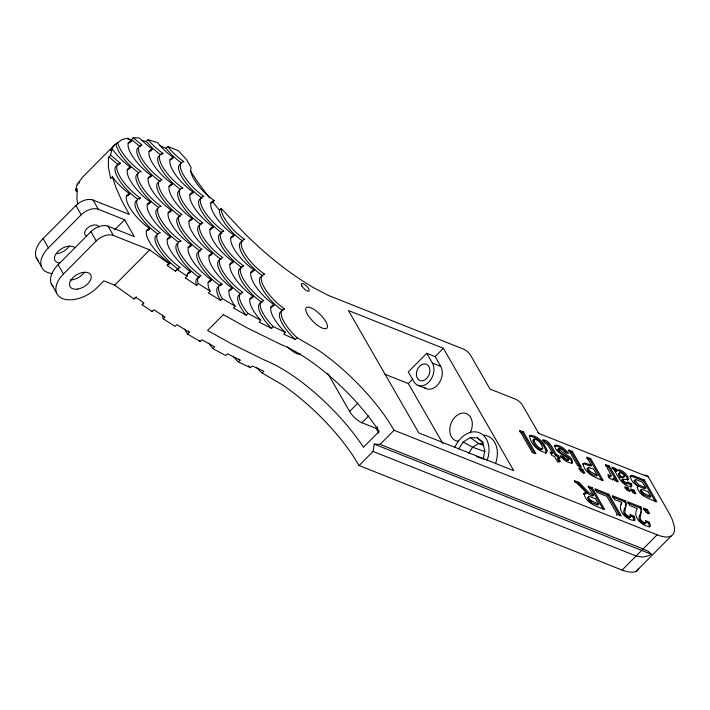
<?xml version="1.0" encoding="UTF-8"?>
<svg xmlns="http://www.w3.org/2000/svg" width="710" height="710" viewBox="0 0 710 710"><rect width="100%" height="100%" fill="white"/><g stroke="black" fill="none" stroke-linecap="round" stroke-linejoin="round"><path stroke-width="1.06" d="M640.34 491.009L641.618 489.305L647.84 491.515L650.742 496.583L649.872 497.461L643.118 494.515L640.34 491.009L641.219 489.554M541.978 448.871L541.348 449.892C537.026 448.897 533.618 444.353 532.811 440.191L534.577 439.925M612.57 480.075L613.538 478.212L614.833 480.466L618.348 481.859L609.233 466.009L605.452 464.509L611.248 475.514L609.872 477.005L608.257 476.321M613.538 478.212L613.129 479.667L610.405 478.824L608.843 477.75L607.911 474.555L611.15 476.002M621.072 504.278L621.179 503.425M373.087 451.445L374.232 444.123L380.081 444.389L643.109 548.919L648.274 551.351L651.354 554.253L649.242 555.575L642.55 557.119L636.107 555.974L373.087 451.445L359.082 465.556L353.252 456.148A100.483 34.355 44.8 0 0 282.447 384.873L261.91 372.865A26.856 9.186 44.8 0 1 256.745 367.647M483.226 458.864L484.77 450.699L482.702 442.623L477.377 437.83L470.224 437.6L463.16 442.002L458.651 448.96M610.272 476.88L610.369 476.392M359.082 465.556L622.102 570.086L657.105 534.808A50.241 17.182 44.8 0 0 673.932 524.708L671.935 518.824L668.589 512.185L648.328 476.951L538.712 433.384L522.764 405.658A6.612 2.263 44.8 0 0 515.922 399.366L490.024 389.071L470.774 355.595A6.612 2.263 44.8 0 0 463.932 349.293L328.073 295.307L315.089 288.517A144.103 49.265 44.8 0 1 259.283 247.399L245.562 234.522L221.227 208.412L219.417 210.444A26.856 9.186 44.8 0 0 243.015 241.293M221.227 208.412L221.165 208.678A26.856 9.186 44.8 0 0 244.764 239.536A26.856 9.186 44.8 0 0 244.32 252.769A26.856 9.186 44.8 0 0 264.759 274.308A26.856 9.186 44.8 0 0 264.315 287.541A26.856 9.186 44.8 0 0 284.754 309.081A26.856 9.186 44.8 0 0 296.913 337.587L317.45 349.586A100.483 34.355 44.8 0 1 388.255 420.861L394.086 430.278L657.105 534.808M627.64 480.457L627.001 477.635L624.756 474.706A6.541 2.236 44.8 0 0 621.72 472.177L619.555 471.067A9.416 3.222 44.8 0 0 616.804 470.881L616.333 471.396L614.842 469.47L612.038 468.351M571.87 463.24C572.366 455.492 556.028 454.391 558.832 448.498L561.974 449.412L565.187 452.483L568.603 453.353C565.417 449.288 560.873 445.374 555.522 445.063L554.998 445.392C554.608 451.462 562.347 454.435 566.562 457.24C572.455 460.861 564.379 459.698 563.199 456.423L560.057 455.731C562.932 459.476 567.21 462.813 572.047 463.124L572.526 462.849C572.908 455.083 561.264 454.205 558.832 448.498M76.831 191.629L75.526 190.342L77.204 184.209L82.928 176.808L114.434 145.053L122.031 139.524L127.88 138.13L131.661 140.926A26.856 9.186 44.8 0 0 131.217 154.168A26.856 9.186 44.8 0 0 151.656 175.707A26.856 9.186 44.8 0 0 151.212 188.94A26.856 9.186 44.8 0 0 171.651 210.479A26.856 9.186 44.8 0 0 171.208 223.712A26.856 9.186 44.8 0 0 191.647 245.252A26.856 9.186 44.8 0 0 191.203 258.484A26.856 9.186 44.8 0 0 211.642 280.024A26.856 9.186 44.8 0 0 209.415 289.724L210.124 291.127L208.376 292.893L220.366 300.268L222.487 298.724L235.161 306.188L233.404 307.954L246.21 315.187L247.959 313.421A26.856 9.186 44.8 0 1 242.98 292.476A26.856 9.186 44.8 0 1 222.532 270.936A26.856 9.186 44.8 0 1 222.984 257.703A26.856 9.186 44.8 0 1 202.536 236.164A26.856 9.186 44.8 0 1 202.989 222.931A26.856 9.186 44.8 0 1 182.541 201.391A26.856 9.186 44.8 0 1 182.994 188.159A26.856 9.186 44.8 0 1 162.546 166.619A26.856 9.186 44.8 0 1 162.998 153.378A26.856 9.186 44.8 0 1 151.407 143.429L148.088 139.675L146.34 141.441L141.609 140.5M110.538 155.055L108.435 158.099L108.399 167.161L110.636 178.574L112.384 176.808L114.86 180.047A26.856 9.186 44.8 0 0 129.877 193.874A26.856 9.186 44.8 0 0 129.433 207.107A26.856 9.186 44.8 0 0 149.872 228.647A26.856 9.186 44.8 0 0 149.428 241.888A26.856 9.186 44.8 0 0 169.868 263.419L167.196 265.469L175.423 271.238L178.387 268.149L180.313 267.572A26.856 9.186 44.8 0 1 159.874 246.033A26.856 9.186 44.8 0 1 160.318 232.8A26.856 9.186 44.8 0 1 139.879 211.26A26.856 9.186 44.8 0 1 140.323 198.028A26.856 9.186 44.8 0 1 119.884 176.488A26.856 9.186 44.8 0 1 120.327 163.256L110.538 155.055L112.251 148.86L112.766 149.659A26.856 9.186 44.8 0 0 130.773 167.4A26.856 9.186 44.8 0 0 130.321 180.642A26.856 9.186 44.8 0 0 150.768 202.173A26.856 9.186 44.8 0 0 150.325 215.414A26.856 9.186 44.8 0 0 170.764 236.954A26.856 9.186 44.8 0 0 170.32 250.186A26.856 9.186 44.8 0 0 190.759 271.726A26.856 9.186 44.8 0 0 187.156 275.64L185.479 278.036L196.572 285.367L198.321 283.601L197.904 282.429A26.856 9.186 44.8 0 1 201.205 275.87A26.856 9.186 44.8 0 1 180.757 254.34A26.856 9.186 44.8 0 1 181.21 241.098A26.856 9.186 44.8 0 1 160.762 219.559A26.856 9.186 44.8 0 1 161.214 206.326A26.856 9.186 44.8 0 1 140.766 184.786A26.856 9.186 44.8 0 1 141.219 171.554A26.856 9.186 44.8 0 1 117.922 143.331L117.798 142.249M623.753 477.315L623.025 477.812L620.007 477.395L618.499 474.573L618.605 473.543L619.235 473.357M616.333 471.396L617.682 469.993A9.416 3.222 44.8 0 1 620.425 470.18L622.59 471.298A6.541 2.236 44.8 0 1 625.634 473.818L627.871 476.756L628.51 479.578L622.457 479.241L621.578 480.129L624.347 483.173L626.992 483.989L627.019 482.809L630.844 484.859L630.817 487.468M626.992 483.989L627.871 483.111L627.897 481.921L631.722 483.971L631.687 486.59C620.788 486.492 617.664 474.076 611.976 467.1L615.712 468.582L617.203 470.517M560.234 456.849L562.329 457.302C562.728 458.802 568.914 462.432 567.592 459.539M649.206 527.344L649.472 525.915L648.461 523.217L646.056 522.063M468.742 453.228L472.62 447.238L478.629 443.502L482.685 443.626M114.434 145.053L110.503 150.626L112.251 148.86M184.857 329.156A26.856 9.186 44.8 0 0 186.641 332.697L187.484 334.011L189.233 332.245L176.87 324.647L175.121 326.414L163.318 318.879L165.066 317.121L153.972 309.791L152.224 311.557L142.169 304.759L143.385 303.436M175.423 271.238L176.639 269.915M75.526 190.342L77.283 188.576L76.893 198.915L77.869 204.178M127.906 139.471L131.457 139.533L133.205 137.767L138.92 137.864L140.97 139.275A26.856 9.186 44.8 0 0 152.552 149.233A26.856 9.186 44.8 0 0 152.109 162.466A26.856 9.186 44.8 0 0 172.548 184.005A26.856 9.186 44.8 0 0 172.104 197.238A26.856 9.186 44.8 0 0 192.543 218.778A26.856 9.186 44.8 0 0 192.099 232.019A26.856 9.186 44.8 0 0 212.538 253.55A26.856 9.186 44.8 0 0 212.095 266.791A26.856 9.186 44.8 0 0 232.534 288.322A26.856 9.186 44.8 0 0 234.522 305.362L235.161 306.188M131.661 140.926L129.912 142.692A26.856 9.186 44.8 0 0 127.986 143.278M38.5 260.836A26.776 15.735 -29.9 0 1 43.07 238.595L75.89 205.518A13.224 7.774 -29.9 0 1 92.992 200.016L129.344 214.464L121.783 200.69L115.996 187.768L112.384 176.808M119.156 164.427L120.327 163.256M52.584 273.59A26.776 15.735 -29.9 0 1 48.404 247.87L81.224 214.793A13.224 7.774 -29.9 0 1 98.326 209.29L124.649 219.754L134.35 236.625L108.035 226.171A13.224 7.774 -29.9 0 0 90.924 231.664L58.114 264.75A26.776 15.735 -29.9 0 0 53.534 286.982M130.773 167.4L129.025 169.166A26.856 9.186 44.8 0 0 127.099 169.743M152.552 149.233L150.804 150.999A26.856 9.186 44.8 0 0 148.878 151.576M159.936 145.807L166.069 148.248L167.817 146.482L178.263 150.635L186.641 159.697L191.185 167.737A26.856 9.186 44.8 0 0 214.322 200.61A26.856 9.186 44.8 0 0 213.879 213.843A26.856 9.186 44.8 0 0 234.318 235.383A26.856 9.186 44.8 0 0 233.874 248.615A26.856 9.186 44.8 0 0 254.313 270.155A26.856 9.186 44.8 0 0 253.869 283.388A26.856 9.186 44.8 0 0 274.308 304.927A26.856 9.186 44.8 0 0 282.722 329.742L285.429 332.413L283.672 334.17L295.333 339.495L297.082 337.738M161.827 154.558L162.998 153.378M129.877 193.874L128.128 195.64A26.856 9.186 44.8 0 0 126.202 196.217M151.656 175.707L149.908 177.464A26.856 9.186 44.8 0 0 147.982 178.05M148.088 139.675L157.638 142.683L158.419 143.704A26.856 9.186 44.8 0 0 173.435 157.531L171.687 159.297A26.856 9.186 44.8 0 0 169.761 159.874M136.613 296.94L133.941 298.981L114.709 285.171L103.846 280.849L97.279 287.47A26.776 15.735 -29.9 0 1 62.64 298.608A26.776 15.735 -29.9 0 1 63.447 274.016L96.258 240.939A13.224 7.774 -29.9 0 1 113.369 235.445L149.712 249.885L168.945 263.703L169.868 263.419M139.16 199.199L140.323 198.028M114.532 229.942L124.649 219.754M150.768 202.173L149.02 203.939A26.856 9.186 44.8 0 0 147.094 204.524M172.548 184.005L170.799 185.771A26.856 9.186 44.8 0 0 168.873 186.348M149.872 228.647L148.124 230.413A26.856 9.186 44.8 0 0 146.198 230.99M171.651 210.479L169.903 212.246A26.856 9.186 44.8 0 0 167.977 212.822M173.435 157.531A26.856 9.186 44.8 0 0 172.991 170.773A26.856 9.186 44.8 0 0 193.431 192.303L191.682 194.07A26.856 9.186 44.8 0 0 189.765 194.655M114.709 285.171L149.712 249.885M170.764 236.954L169.016 238.711A26.856 9.186 44.8 0 0 167.09 239.297M192.543 218.778L190.795 220.544A26.856 9.186 44.8 0 0 188.869 221.121M214.322 200.61L212.574 202.368A26.856 9.186 44.8 0 0 210.648 202.953M133.941 298.981L135.69 297.224L143.917 302.992L142.169 304.759M167.196 265.469L168.945 263.703M191.647 245.252L189.898 247.018A26.856 9.186 44.8 0 0 187.972 247.595M193.431 192.303A26.856 9.186 44.8 0 0 192.987 205.545A26.856 9.186 44.8 0 0 213.426 227.076L211.678 228.842A26.856 9.186 44.8 0 0 209.761 229.428M190.759 271.726L189.011 273.483A26.856 9.186 44.8 0 0 187.085 274.069M212.538 253.55L210.79 255.316A26.856 9.186 44.8 0 0 208.864 255.893M234.318 235.383L232.569 237.149A26.856 9.186 44.8 0 0 230.643 237.726M211.642 280.024L209.894 281.79A26.856 9.186 44.8 0 0 207.977 282.367M213.426 227.076A26.856 9.186 44.8 0 0 212.982 240.317A26.856 9.186 44.8 0 0 233.43 261.857L231.673 263.614A26.856 9.186 44.8 0 0 229.756 264.2M220.925 285.349L222.088 284.177A26.856 9.186 44.8 0 1 201.649 262.638A26.856 9.186 44.8 0 1 202.093 249.405A26.856 9.186 44.8 0 1 181.654 227.866A26.856 9.186 44.8 0 1 182.097 214.624A26.856 9.186 44.8 0 1 161.658 193.093A26.856 9.186 44.8 0 1 162.102 179.852A26.856 9.186 44.8 0 1 141.663 158.321A26.856 9.186 44.8 0 1 142.106 145.08L133.205 137.767M232.534 288.322L230.786 290.088A26.856 9.186 44.8 0 0 228.86 290.674M254.313 270.155L252.565 271.921A26.856 9.186 44.8 0 0 250.639 272.498M187.484 334.011L200.158 341.474L201.906 339.708L214.704 346.942L212.956 348.699A26.856 9.186 44.8 0 1 208.917 343.249M233.43 261.857A26.856 9.186 44.8 0 0 232.978 275.089A26.856 9.186 44.8 0 0 253.426 296.629L251.668 298.395A26.856 9.186 44.8 0 0 249.751 298.972M274.308 304.927L272.56 306.693A26.856 9.186 44.8 0 0 270.634 307.27M253.426 296.629A26.856 9.186 44.8 0 0 258.404 317.574L260.792 320.263L259.043 322.029L271.566 328.384L273.323 326.618L285.429 332.413M233.839 357.006A26.856 9.186 44.8 0 0 237.273 360.875L238.311 361.905L240.069 360.139L239.021 359.109M238.311 361.905L250.426 367.691L252.174 365.925L263.827 371.25L262.079 373.016M378.847 433.135L376.123 428.396L361.923 422.752A11.901 4.065 44.8 0 1 349.604 411.418L357.858 403.102M426.737 353.287L408.277 371.898L413.894 381.687A13.951 10.224 -68.3 0 0 428.76 382.166A13.951 10.224 -68.3 0 0 432.363 363.076L426.737 353.287L435.097 356.615L440.715 366.395A13.951 10.224 -68.3 0 1 438.265 384.181A13.951 10.224 -68.3 0 1 424.021 387.216M361.923 422.752L368.676 415.953M384.882 374.232L408.356 383.56L412.874 379.016M435.097 356.615L443.359 348.273L513.747 470.677L418.829 432.958L348.45 310.554L443.359 348.273M376.123 428.396L377.622 426.887M380.081 444.389L394.086 430.278M519.649 431.636L522.48 432.763L523.359 431.884L535.943 453.761L532.163 452.261L519.578 430.375L523.359 431.884M551.705 454.027L552.584 453.14L547.534 444.469L544.845 443.138L542.653 439.756C550.356 440.333 552.806 449.341 556.374 454.648L558.104 455.341L560.03 458.687L558.3 457.994L557.421 458.873L559.231 462.024L560.11 461.145L557.235 456.219L555.495 455.536C551.972 450.371 549.904 442.339 542.91 440.724M557.865 449.723L558.743 448.844M558.104 450.309L558.983 449.421M558.424 450.77L559.303 449.883M558.832 451.205L559.702 450.317M555.495 455.536L556.374 454.648M557.235 456.219L558.104 455.341M562.329 457.302L563.199 456.423M563.128 458.252L564.006 457.373M564.006 459.068L564.885 458.181M568.621 451.098L571.452 452.226L572.331 451.338L581.446 467.189L577.665 465.689L568.55 449.838L572.331 451.338M567.929 459.991L568.799 459.104M567.991 460.666L568.967 459.539M586.806 458.332L589.797 459.512L590.667 458.633L603.251 480.51C595.024 477.883 584.525 473.304 583.034 463.728L584.889 462.947L591.439 465.307L590.56 466.186L584.019 463.825L582.546 464.047M578.97 469.097L581.801 470.224L582.679 469.346L584.907 473.224L581.126 471.724L578.898 467.837L582.679 469.346M588.253 471.387L589.131 470.499L587.986 467.411L593.578 469.017L597.145 475.23L596.267 476.108C592.575 474.786 587.96 472.966 586.948 468.707L588.608 468.343M578.242 483.35L579.111 482.472L588.679 492.429L593.347 495.172L592.477 496.059C584.809 493.627 582.235 483.865 574.434 481.841M589.238 472.452L590.116 471.573L597.145 475.23M605.523 465.76L608.355 466.887L609.233 466.009M579.111 482.472L574.354 480.581L586.708 492.944L585.839 493.823L583.416 493.858M588.217 487.317L591.208 488.507L592.078 487.619L604.663 509.505C596.879 506.656 585.386 503.017 583.975 493.415L584.854 492.749L586.708 492.944M614.842 469.47L615.712 468.582M588.776 500.239L589.655 499.361L588.528 497.444A3.39 1.163 44.8 0 1 588.989 496.343L595.362 498.668L598.557 504.224L597.678 505.103L591.625 502.636L589.628 501.189L587.658 498.331A3.39 1.163 44.8 0 1 588.12 497.231M589.628 501.189L590.507 500.301L598.557 504.224M590.587 501.997L591.466 501.109M620.007 477.395L620.886 476.508L623.904 476.934L624.622 476.428L622.874 473.925L620.105 472.478L619.475 472.656L619.377 473.694L620.886 476.508M595.042 490.033L607.938 495.154L608.807 494.275L621.285 515.975L617.309 514.395L606.952 496.379L597.048 492.438L594.927 488.755L608.807 494.275M622.546 481.628L623.424 480.75L622.457 479.241M623.353 482.48L624.223 481.602L627.871 483.111M634.216 480.794L636.036 479.614L642.381 482.028L645.745 487.877L644.866 488.755C640.899 487.14 635.193 485.675 634.216 480.794L635.166 480.492M630.844 484.859L631.722 483.971M634.27 481.433L635.095 479.907M624.818 487.823L627.258 488.799L628.137 487.912L630.205 491.515L626.948 490.219L624.88 486.625L628.137 487.912M630.613 490.131L633.045 491.098L633.923 490.211L635.991 493.814L632.743 492.527L630.675 488.924L633.923 490.211M629.868 476.357L631.935 476.374L643.366 480.803L644.236 479.924L656.821 501.801C649.552 499.006 639.533 496.21 637.234 487.592L638.148 486.474C634.642 484.042 630.542 480.652 630.338 476.073L631.554 475.274L632.814 475.496L644.236 479.924M637.269 487.353L638.148 486.474M612.446 496.947L624.676 501.81L625.554 500.923C628.439 506.683 619.83 514.422 630.24 516.907L630.666 515.806L630.01 514.333L634.021 516.241L635.033 518.939L634.767 520.377C626.948 520.812 616.351 510.321 622.049 502.538L614.549 499.556L612.304 495.66L625.554 500.923M616.431 515.274L617.309 514.395M641.396 492.882L642.275 491.994L641.219 490.131M642.195 493.761L643.074 492.882L650.742 496.583M643.118 494.515L643.997 493.636M630.72 516.631L629.362 517.785L627.241 516.951L625.066 514.945L625.945 514.058M626.105 516.063L626.983 515.176M627.241 516.951L628.11 516.063M629.362 517.785L630.24 516.907M627.764 503.035L639.994 507.898L640.873 507.011C643.757 512.762 635.148 520.51 645.559 522.986L645.985 521.885L645.328 520.412L649.339 522.329L650.351 525.027L650.085 526.465C642.266 526.9 631.669 516.41 637.367 508.626L629.868 505.644L627.622 501.748L640.873 507.011M634.181 520.696L633.142 517.128L634.021 516.241M643.526 509.301L646.357 510.428L647.236 509.54L649.641 513.738L645.869 512.238L643.455 508.041L647.236 509.54M646.038 522.72L644.68 523.873L642.559 523.039L640.384 521.034L641.263 520.146M641.423 522.152L642.302 521.264M642.559 523.039L643.429 522.152M644.68 523.873L645.559 522.986M648.461 523.217L649.339 522.329M636.329 571.159L671.332 535.881M545.351 453.566L546.141 452.9C545.28 445.046 537.266 436.481 529.207 436.188M640.349 490.433L641.503 490.291M554.128 446.27L554.652 445.951C559.489 446.155 563.66 449.554 566.784 453.033M560.11 461.145L557.723 462.086L554.501 456.486L551.918 455.465L550.001 452.119L552.584 453.14M557.962 449.386L558.619 449.306M622.102 570.086L627.906 571.87L632.708 572.233A50.241 17.182 44.8 0 0 638.618 568.692M476.676 456.681L484.007 459.104M485.108 451.658L472.62 447.238L463.16 442.002M483.785 445.498L478.629 443.502L470.224 437.6M432.363 363.076L440.715 366.395M417.95 385.326L426.302 388.654M590.667 458.633L586.691 457.054L591.439 465.307M645.745 487.877L638.814 484.886L635.139 480.555M592.078 487.619L588.102 486.039L593.347 495.172M374.232 444.123L651.354 554.253M629.939 515.593L633.142 517.128M240.069 360.139L227.537 353.784L225.789 355.55L212.956 348.699M247.959 313.421L260.792 320.263M198.321 283.601L210.124 291.127M187.227 276.27L177.172 269.48M140.358 146.846L131.457 139.533M118.579 165.013L108.781 156.821M477.377 437.83L483.084 442.392M295.333 339.495L295.156 339.344A26.856 9.186 44.8 0 1 281.08 311.424M273.323 326.618L272.276 325.597A26.856 9.186 44.8 0 1 263.863 300.774A26.856 9.186 44.8 0 1 243.423 279.243A26.856 9.186 44.8 0 1 243.867 266.002A26.856 9.186 44.8 0 1 223.428 244.471A26.856 9.186 44.8 0 1 223.872 231.229A26.856 9.186 44.8 0 1 203.433 209.69A26.856 9.186 44.8 0 1 203.876 196.457A26.856 9.186 44.8 0 1 183.437 174.917A26.856 9.186 44.8 0 1 183.881 161.685A26.856 9.186 44.8 0 1 168.865 147.857L167.817 146.482M271.566 328.384L270.528 327.363A26.856 9.186 44.8 0 1 262.114 302.54M248.393 365.694L250.426 367.691M623.424 480.75L624.223 481.602M589.131 470.499L590.116 471.573M642.275 491.994L643.074 492.882M589.655 499.361L590.507 500.301M219.479 210.178L212.609 201.8M146.34 141.441L149.659 145.186A26.856 9.186 44.8 0 0 160.469 154.611M209.477 197.912L196.83 180.837L190.626 171.19M166.069 148.248L167.116 149.615A26.856 9.186 44.8 0 0 181.352 162.909M199.519 340.64L200.158 341.474M640.384 521.034C635.938 516.916 643.908 512.407 639.994 507.898M625.066 514.945C620.62 510.827 628.59 506.319 624.676 501.81M222.487 298.724L221.644 297.41A26.856 9.186 44.8 0 1 222.088 284.177M220.739 300.49L219.896 299.176A26.856 9.186 44.8 0 1 218.414 286.52M188.39 330.931L189.233 332.245M78.996 182.381L79.511 183.18M77.248 184.147L77.763 184.946M643.366 480.803L655.401 501.73M646.357 510.428L648.283 513.783M633.045 491.098L634.598 493.796M627.258 488.799L628.297 490.592M608.355 466.887L616.937 481.806M589.797 459.512L601.832 480.448M607.938 495.154L619.874 515.913M571.452 452.226L580.034 467.144M581.801 470.224L583.584 473.33M591.208 488.507L603.243 509.434M522.48 432.763L534.523 453.69M408.356 383.56L443.005 443.803M327.754 373.416L349.604 411.418M92.992 200.016L98.326 209.29M108.035 226.171L113.369 235.445M75.89 205.518L81.224 214.793M90.924 231.664L96.258 240.939M43.07 238.595L48.404 247.87M58.114 264.75L63.447 274.016M36.192 257.428L41.517 266.703M51.226 283.574L56.56 292.848M196.572 285.367L196.155 284.186A26.856 9.186 44.8 0 1 199.448 277.637A26.856 9.186 44.8 0 1 180.154 257.978A26.856 9.186 44.8 0 1 177.535 243.441M163.318 318.879L162.901 317.707A26.856 9.186 44.8 0 1 162.599 315.08M185.408 277.406L185.479 278.036M152.153 310.927L152.224 311.557M116.049 144.015L116.174 145.097A26.856 9.186 44.8 0 0 138.69 172.779M645.106 522.773L645.159 523.607M629.788 516.685L629.841 517.519M458.394 441.194A14.546 10.668 -68.3 0 1 450.539 424.935A14.546 10.668 -68.3 0 1 466.452 413.619A14.546 10.668 -68.3 0 1 470.153 432.825M484.193 435.212A23.803 17.448 -68.3 0 1 495.473 463.736M84.33 272.303A11.901 6.993 -29.9 0 1 70.201 279.953M86.611 235.88A7.934 4.659 -29.9 0 1 88.377 227.289A7.934 4.659 -29.9 0 1 98.912 226.996M644.281 475.318A5.946 4.366 -68.3 0 1 648.328 476.951M59.667 263.037A11.901 6.993 -29.9 0 1 57.803 251.606A11.901 6.993 -29.9 0 1 74.878 247.701M454.773 447.398A23.803 17.448 -68.3 0 1 479.401 432.763A23.803 17.448 -68.3 0 1 487.113 460.417M537.958 432.443A5.946 4.366 -68.3 0 1 538.712 433.384M69.296 246.148A11.901 6.993 -29.9 0 1 56.933 253.692M261.342 302.007A26.856 9.186 44.8 0 1 241.462 280.636A26.856 9.186 44.8 0 1 242.119 267.768A26.856 9.186 44.8 0 1 221.68 246.228A26.856 9.186 44.8 0 1 222.123 232.995A26.856 9.186 44.8 0 1 201.684 211.456A26.856 9.186 44.8 0 1 202.128 198.223A26.856 9.186 44.8 0 1 182.825 178.556A26.856 9.186 44.8 0 1 180.207 164.028M263.011 276.066A26.856 9.186 44.8 0 1 243.708 256.408A26.856 9.186 44.8 0 1 241.089 241.879M246.21 315.187A26.856 9.186 44.8 0 1 239.305 294.819M241.231 294.242A26.856 9.186 44.8 0 1 221.928 274.575A26.856 9.186 44.8 0 1 219.31 260.046M221.236 259.469A26.856 9.186 44.8 0 1 201.933 239.802A26.856 9.186 44.8 0 1 199.315 225.274M201.232 224.697A26.856 9.186 44.8 0 1 181.938 205.03A26.856 9.186 44.8 0 1 179.319 190.502M180.464 189.384A26.856 9.186 44.8 0 1 161.702 169.876A26.856 9.186 44.8 0 1 159.324 155.73M300.889 354.166A14.546 4.97 44.8 0 1 287.488 346.817M283.006 310.847A26.856 9.186 44.8 0 1 263.703 291.18A26.856 9.186 44.8 0 1 261.085 276.651M220.34 285.944A26.856 9.186 44.8 0 1 199.9 264.404A26.856 9.186 44.8 0 1 200.344 251.162A26.856 9.186 44.8 0 1 181.041 231.504A26.856 9.186 44.8 0 1 178.423 216.976M180.349 216.39A26.856 9.186 44.8 0 1 161.046 196.732A26.856 9.186 44.8 0 1 158.428 182.204M160.353 181.618A26.856 9.186 44.8 0 1 141.05 161.96A26.856 9.186 44.8 0 1 138.432 147.423M178.68 242.323A26.856 9.186 44.8 0 1 159.919 222.825A26.856 9.186 44.8 0 1 157.54 208.669M158.685 207.551A26.856 9.186 44.8 0 1 139.923 188.052A26.856 9.186 44.8 0 1 137.545 173.897M178.565 269.339A26.856 9.186 44.8 0 1 159.262 249.671A26.856 9.186 44.8 0 1 156.644 235.143M157.789 234.025A26.856 9.186 44.8 0 1 139.027 214.526A26.856 9.186 44.8 0 1 136.648 200.371M137.793 199.253A26.856 9.186 44.8 0 1 119.031 179.745A26.856 9.186 44.8 0 1 116.653 165.599M533.689 439.312C534.497 443.466 537.896 448.01 542.227 449.004L542.813 448.516C542.058 444.327 538.526 439.845 534.266 438.815L533.689 439.312M547.144 450.743L546.23 452.678C538.322 451.693 530.281 443.848 529.562 435.896L530.086 435.301C538.073 435.434 544.739 443.59 547.144 450.743M223.357 314.636L207.604 330.514L231.469 343.8L264.688 360.147A100.483 34.355 44.8 0 1 362.872 446.439L363.413 447.318L379.167 431.44L378.625 430.562A100.483 34.355 44.8 0 0 280.432 344.27L247.213 327.922L223.357 314.636M307.394 314.273A14.546 4.97 44.8 0 0 326.263 328.588A14.546 4.97 44.8 0 0 316.101 310.918A14.546 4.97 44.8 0 0 307.394 314.273M301.954 286.041A5.289 1.81 44.8 0 0 308.814 291.233A5.289 1.81 44.8 0 0 305.105 284.799A5.289 1.81 44.8 0 0 301.954 286.041M77.301 289.112A11.901 6.993 -29.9 0 0 90.942 275.365A11.901 6.993 -29.9 0 0 72.846 277.752A11.901 6.993 -29.9 0 0 77.301 289.112M426.648 378.501A8.724 6.399 -68.3 0 0 426.373 364.274A8.724 6.399 -68.3 0 0 416.371 374.365A8.724 6.399 -68.3 0 0 426.648 378.501"/></g></svg>
